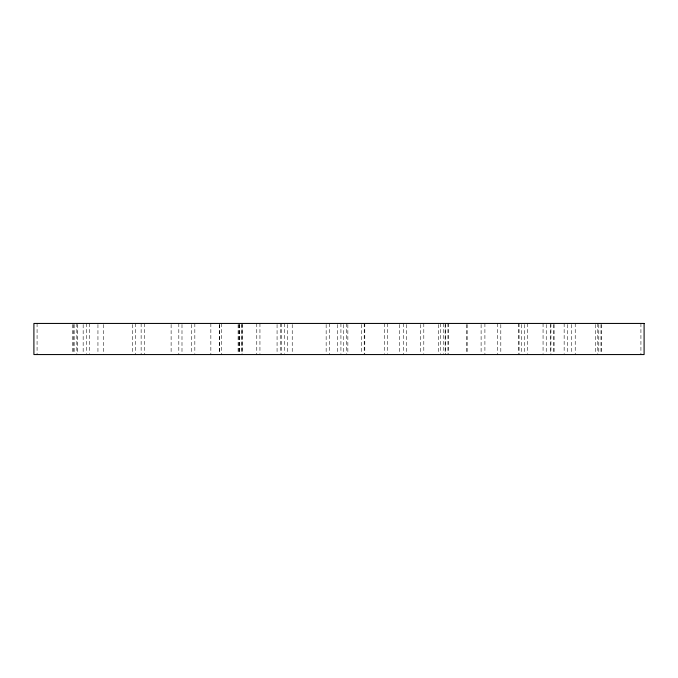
<?xml version="1.0" encoding="UTF-8"?>
<svg xmlns="http://www.w3.org/2000/svg" width="678" height="678" viewBox="0 0 678 678"><rect width="100%" height="100%" fill="white"/><g stroke="black" fill="none" stroke-linecap="round" stroke-linejoin="round"><path stroke-width="0.51" stroke-dasharray="3.39 2.54" d="M640.922 323.44L640.922 354.56M601.496 324.482L601.496 353.518M600.979 324.482L600.979 353.518M598.793 324.482L598.793 353.518M597.801 323.44L597.801 353.518M595.615 324.482L595.615 353.518M575.224 323.44L575.224 354.56M571.664 324.482L571.664 353.518M567.333 324.482L567.333 353.518M564.155 323.44L564.155 353.518M554.104 324.482L554.104 353.518M553.612 324.482L553.612 353.518M550.926 323.44L550.926 353.518M550.434 324.482L550.434 353.518M546.239 324.482L546.239 353.518M543.061 323.44L543.061 353.518M527.713 323.44L527.713 353.518M524.535 324.482L524.535 353.518M521.696 324.482L521.696 353.518M519.068 323.44L519.068 354.56M518.517 323.44L518.517 353.518M500.805 324.482L500.805 353.518M497.627 323.44L497.627 354.56M484.906 323.44L484.906 354.56M481.109 324.482L481.109 353.518M467.04 324.482L467.04 353.518M466.888 324.482L466.888 353.518M448.344 323.44L448.344 353.518M447.946 323.44L447.946 353.518M445.649 323.44L445.649 354.56M445.166 324.482L445.166 353.518M443.776 323.44L443.776 353.518M440.598 323.44L440.598 353.518M438.717 324.482L438.717 353.518M423.801 323.44L423.801 353.518M420.623 324.482L420.623 353.518M406.436 324.482L406.436 354.56M403.257 323.44L403.257 354.56M399.656 324.482L399.656 353.518M387.502 323.44L387.502 353.518M384.324 323.44L384.324 353.518M364.789 323.44L364.789 353.518M364.205 323.44L364.205 354.56M361.611 324.482L361.611 353.518M347.856 324.482L347.856 354.56M346.517 323.44L346.517 353.518M343.339 324.482L343.339 353.518M340.924 323.44L340.924 353.518M337.746 324.482L337.746 353.518M329.33 323.44L329.33 354.56M326.152 324.482L326.152 353.518M292.226 324.482L292.226 353.518M287.472 324.482L287.472 354.56M284.294 323.44L284.294 353.518M281.616 323.44L281.616 354.56M280.251 323.44L280.251 353.518M277.073 324.482L277.073 353.518M259.945 323.44L259.945 353.518M256.767 323.44L256.767 354.56M242.393 324.482L242.393 353.518M242.038 323.44L242.038 353.518M241.283 324.482L241.283 353.518M239.681 324.482L239.681 353.518M239.215 324.482L239.215 354.56M238.859 324.482L238.859 353.518M238.105 324.482L238.105 354.56M221.316 323.44L221.316 354.56M219.655 324.482L219.655 353.518M219.316 324.482L219.316 353.518M210.85 323.44L210.85 354.56M194.832 323.44L194.832 353.518M191.654 324.482L191.654 353.518M181.992 324.482L181.992 353.518M178.814 323.44L178.814 354.56M171.119 324.482L171.119 353.518M144.312 323.44L144.312 354.56M141.134 323.44L141.134 354.56M135.659 323.44L135.659 354.56M132.481 324.482L132.481 353.518M103.463 324.482L103.463 354.56M97.946 324.482L97.946 353.518M89.521 323.44L89.521 353.518M86.343 323.44L86.343 353.518M83.165 324.482L83.165 353.518M77.334 324.482L77.334 353.518M76.843 323.44L76.843 353.518M74.156 324.482L74.156 353.518M73.665 324.482L73.665 353.518M72.538 324.482L72.538 353.518M37.078 323.44L37.078 354.56"/><path stroke-width="1.02" d="M644.1 323.44L33.9 323.44L33.9 354.56L644.1 354.56L644.1 323.44"/></g></svg>
